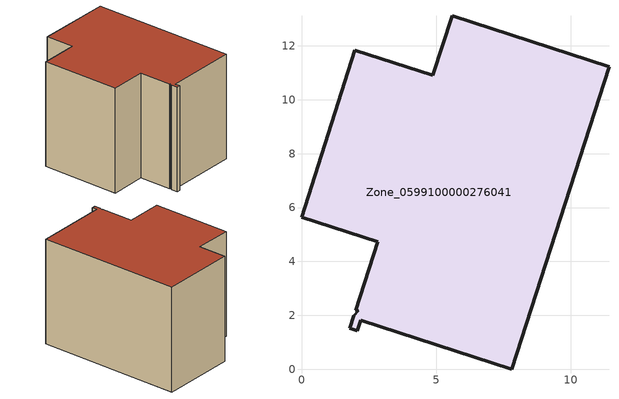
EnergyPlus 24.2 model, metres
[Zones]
Zone_0599100000276041
 floor ground (C_G): 11.41,11.22 7.8,0 2.19,1.81 2.07,1.43 1.79,1.53 1.94,1.99 2.11,2.16 2,2.19 2.83,4.74 0,5.65 1.98,11.84 4.88,10.91 5.59,13.12 z0
 wall outside (C_F): 7.8,0 11.41,11.22 5.59,13.12 4.88,10.91 1.98,11.84 0,5.65 2.83,4.74 2,2.19 2.11,2.16 1.94,1.99 1.79,1.53 2.07,1.43 2.19,1.81 7.8,0 z0:8.65
 roof outside (C_R): 2.11,2.16 1.94,1.99 1.79,1.53 2.07,1.43 2.19,1.81 7.8,0 11.41,11.22 5.59,13.12 4.88,10.91 1.98,11.84 0,5.65 2.83,4.74 2,2.19 z8.65
[BUILDING]
Pand.0599100000276041: North Axis=0; Terrain=City; Loads Convergence Tolerance Value=0.04; Temperature Convergence Tolerance Value=0.4; Solar Distribution=FullExterior; Maximum Number of Warmup Days=25; Minimum Number of Warmup Days=1
[Site:Location]
Rotterdam.The.Hague.AP_ZH_NLD Design_Conditions: Latitude=51.96; Longitude=4.45; Time Zone=1; Elevation=-4.5
[SITE:GROUNDTEMPERATURE:BUILDINGSURFACE]
18, 18, 18, 18, 18, 18, 18, 18, 18, 18, 18, 18
[MATERIAL] Thermal Absorptance=0.9; Solar Absorptance=0.7; Visible Absorptance=0.7
Name | Roughness | Thickness | Conductivity | Density | Specific Heat
G.TC.1946-1964 | MediumSmooth | 0.15 | 1 | 540 | 1210
F.TC.1946-1964 | Rough | 0.3 | 0.857143 | 1920 | 840
R.TC.1946-1964 | MediumRough | 0.2 | 0.235294 | 1500 | 1000
[CONSTRUCTION]
C_G: G.TC.1946-1964
C_F: F.TC.1946-1964
C_R: R.TC.1946-1964
[ZONE]
Zone_0599100000276041: Type=1; Multiplier=1; Ceiling Height=Autocalculate; Volume=Autocalculate; Floor Area=autocalculate; Part of Total Floor Area=Yes
[ZONEINFILTRATION:DESIGNFLOWRATE]
Infil_Zone_0599100000276041: Zone or ZoneList or Space or SpaceList=Zone_0599100000276041; Schedule=AlwaysOn; Design Flow Rate Calculation Method=Flow/Area; Flow Rate per Floor Area=0.003; Constant Term Coefficient=1; Temperature Term Coefficient=0; Velocity Term Coefficient=0; Velocity Squared Term Coefficient=0
[HVACTEMPLATE:ZONE:IDEALLOADSAIRSYSTEM]
Zone_0599100000276041: Maximum Heating Supply Air Temperature=50; Minimum Cooling Supply Air Temperature=13; Maximum Heating Supply Air Humidity Ratio=0.0156; Minimum Cooling Supply Air Humidity Ratio=0.0077; Heating Limit=NoLimit; Cooling Limit=NoLimit; Dehumidification Control Type=ConstantSensibleHeatRatio; Cooling Sensible Heat Ratio=0.7; Dehumidification Setpoint=60; Humidification Control Type=None; Humidification Setpoint=30; Outdoor Air Method=None; Outdoor Air Flow Rate per Person=0.00944; Outdoor Air Flow Rate per Zone Floor Area=0; Outdoor Air Flow Rate per Zone=0; Demand Controlled Ventilation Type=None; Outdoor Air Economizer Type=NoEconomizer; Heat Recovery Type=None; Sensible Heat Recovery Effectiveness=0.7; Latent Heat Recovery Effectiveness=0.65
[ZONECONTROL:THERMOSTAT]
ThermostatControl_Zone_0599100000276041: Zone or ZoneList=Zone_0599100000276041; Control Type Schedule=DualSetpointControlType; Control 1=Thermostat_Zone_0599100000276041; Temperature Difference Between Cutout And Setpoint=0
[THERMOSTATSETPOINT:DUALSETPOINT]
Thermostat_Zone_0599100000276041: Heating Setpoint Temperature Schedule=HeatingSetpoint_Zone_0599100000276041; Cooling Setpoint Temperature Schedule=CoolingSetpoint_Zone_0599100000276041
[SCHEDULE:COMPACT]
HeatingSetpoint_Zone_0599100000276041: Through: 12/31, For: AllDays, Until: 24:00, 21
CoolingSetpoint_Zone_0599100000276041: Through: 12/31, For: AllDays, Until: 24:00, 24
DualSetpointControlType: Through: 12/31, For: AllDays, Until: 24:00, 4
AlwaysOn: Through: 12/31, For: AllDays, Until: 24:00, 1
